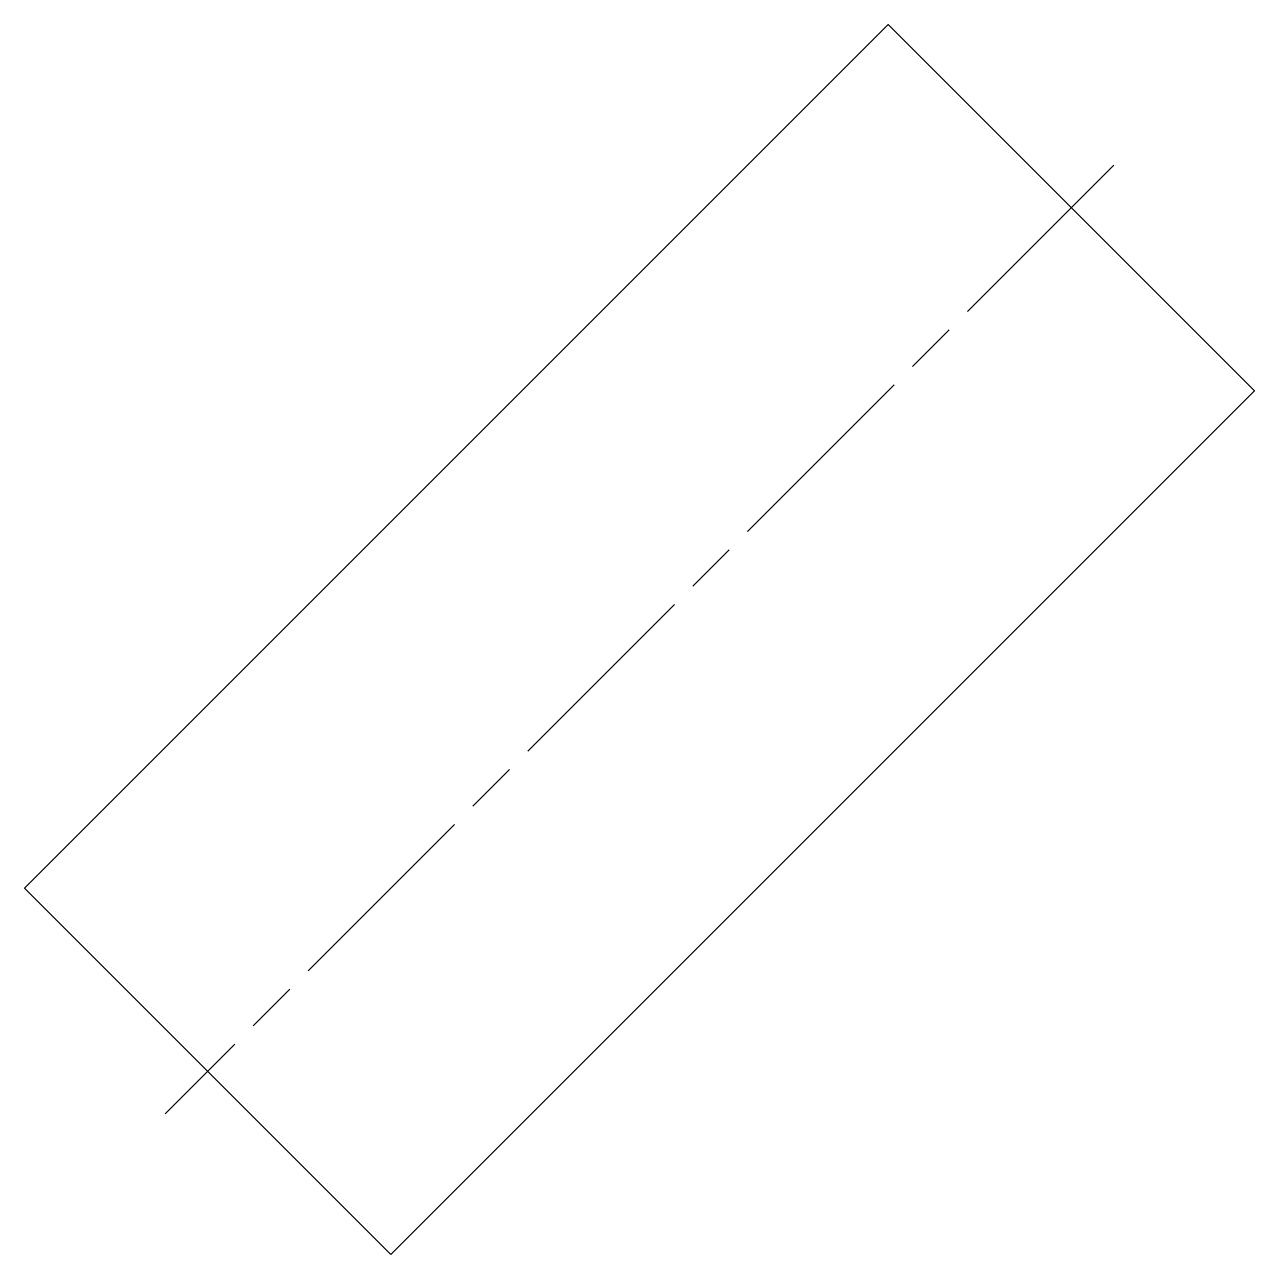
# Model space of a CAD drawing. Header units: millimetres. Extents: x 228.8 to 300, y 6.8 to 78.
import ezdxf

# ---------------------------------------------------------------- set-up
doc = ezdxf.new("R2010")
doc.units = ezdxf.units.MM
doc.header["$LTSCALE"] = 0.5
doc.header["$MEASUREMENT"] = 0
doc.linetypes.add('ACAD_ISO08W100', pattern=[36, 24, -3, 6, -3])
doc.layers.get('0').update_dxf_attribs({"linetype": 'CONTINUOUS', "lineweight": 35})
doc.layers.add('Assi', color=7, linetype='ACAD_ISO08W100', lineweight=18)

# ---------------------------------------------------------------- blocks, each defined once
blk = doc.blocks.new('*U12')
at = {"layer": 'Assi', "color": 0, "transparency": 16777216}
blk.add_line((27.475, 27.475), (-27.475, -27.475), dxfattribs=at)

msp = doc.modelspace()

# ---------------------------------------------------------------- linework, layer by layer
msp.add_lwpolyline([(250.046, 6.765), (300.046, 56.764), (278.832, 77.978), (228.833, 27.978)], close=True)

# ---------------------------------------------------------------- block references
at = {"layer": 'Assi'}
msp.add_blockref('*U12', (264.439, 42.371), dxfattribs=at)

doc.saveas('drawing.dxf')
